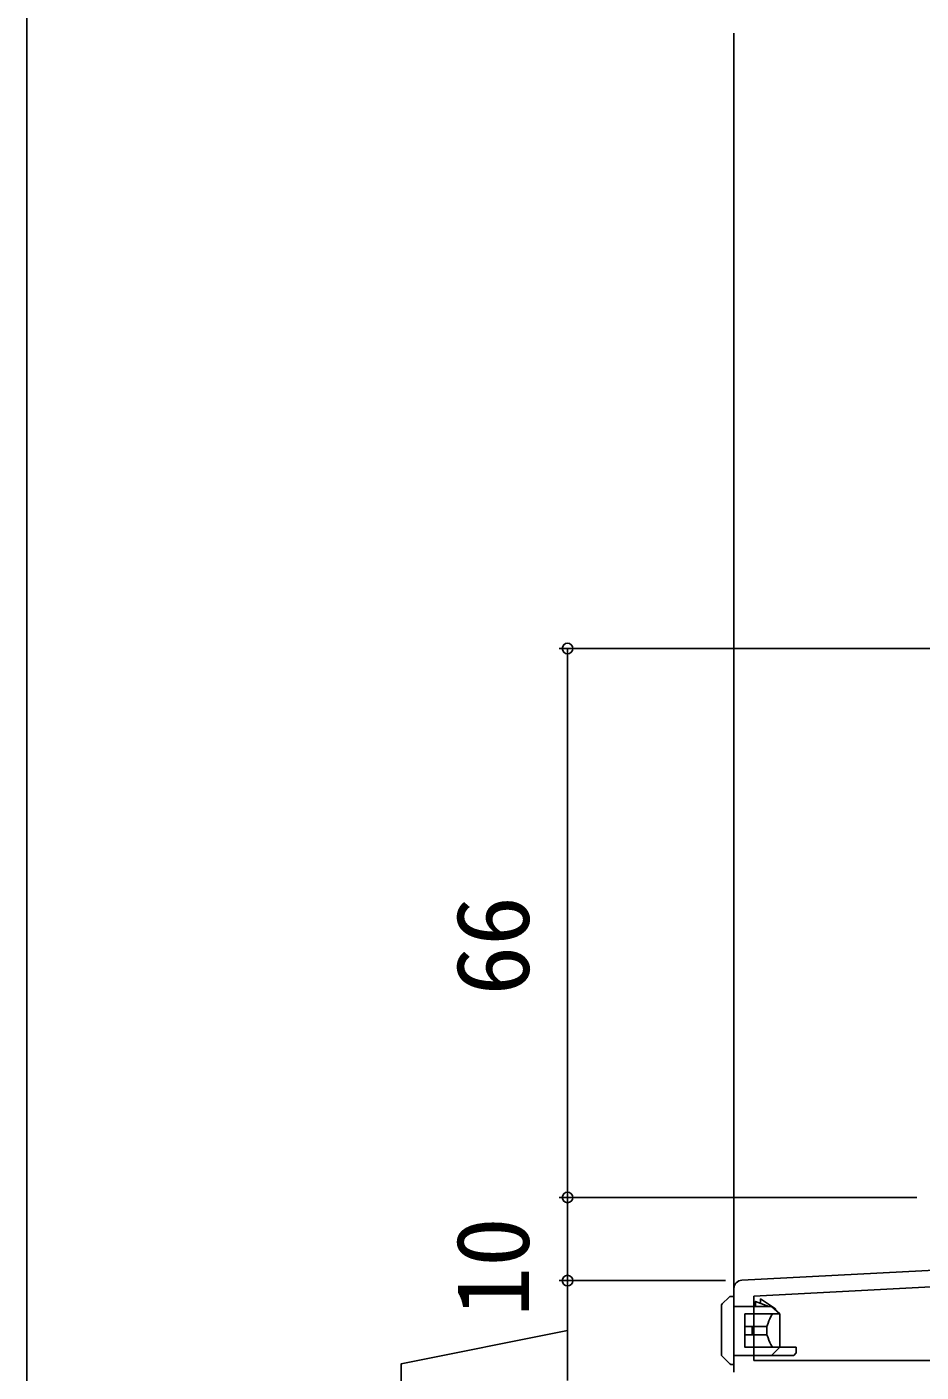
# Model space of a CAD drawing. Units: millimetres, scale not verified. Extents: x -525 to 525, y -783 to 778.
# Drawn here: x -525 to -417.5, y 68.3 to 230 of the extents above; entities that cross this region are included whole.
import ezdxf
from ezdxf.enums import TextEntityAlignment as Align

# ---------------------------------------------------------------- set-up
doc = ezdxf.new("R2010")
doc.units = ezdxf.units.MM
doc.header["$LTSCALE"] = 4
for name, color, linetype in [('0-3_YKK_11', 7, 'Continuous'), ('0-5_YKK_12', 2, 'Continuous'), ('0-6_YKK_13', 4, 'Continuous'), ('0-8_YKK_D', 6, 'Continuous'), ('0-9_YKK_ZWAK', 7, 'Continuous')]:
    doc.layers.add(name, color=color, linetype=linetype)
doc.styles.add('ＭＳ ゴシック', font='')
doc.styles.get('ＭＳ ゴシック').set_extended_font_data('MS Gothic')

msp = doc.modelspace()

# ---------------------------------------------------------------- linework, layer by layer
at = {"layer": '0-3_YKK_11'}
msp.add_line((-440, 78.351), (-440, 68.3), dxfattribs=at)
msp.add_lwpolyline([(-388.785, 96.126), (-387.793, 90.5), (-392.6, 90.5), (-392.6, 95.856), (-392.058, 96.724), (-392.377, 97.3), (-395, 97.3), (-395, 81.658), (-439.052, 79.35)], dxfattribs=at)
msp.add_lwpolyline([(-395, 79.656), (-437.6, 77.423), (-437.6, 69.7), (-395, 69.7)], close=True, dxfattribs=at)
msp.add_arc((-439, 78.351), 1, 93.00003, 180, dxfattribs=at)
at = {"layer": '0-5_YKK_12'}
msp.add_line((-440, 78.351), (-440, 229.3), dxfattribs=at)
at = {"layer": '0-6_YKK_13'}
for p, q in [((-441.5, 70.376), (-441.5, 76.276)), ((-440.376, 77.4), (-440.379, 77.395)), ((-440, 76.4), (-440, 70.2)), ((-435.5, 76.2), (-440, 76.2)), ((-434.5, 75.3), (-435.5, 76.2)), ((-438.7, 75.3), (-435.263, 75.3)), ((-438.7, 75.196), (-438.7, 75.3)), ((-438.7, 75.196), (-438.7, 73.8)), ((-434.564, 75.3), (-435.263, 75.3)), ((-435, 75.9), (-435, 75.75)), ((-434.564, 75.3), (-434.5, 75.3)), ((-434.5, 75.3), (-434.5, 71.3)), ((-437.8, 73.8), (-438.7, 73.8)), ((-438.7, 73.8), (-438.7, 72.8)), ((-438.7, 72.8), (-438.7, 71.404)), ((-437.8, 73.8), (-437.8, 72.8)), ((-437.358, 73.8), (-437.8, 73.8)), ((-437.358, 73.8), (-437.217, 73.8)), ((-437.217, 72.8), (-437.358, 72.8)), ((-436.8, 73.8), (-437.217, 73.8)), ((-436.8, 72.8), (-437.217, 72.8)), ((-436.667, 73.8), (-436.8, 73.8)), ((-436.667, 72.8), (-436.8, 72.8)), ((-436.667, 73.8), (-436.486, 73.8)), ((-436.486, 72.8), (-436.667, 72.8)), ((-436.45, 73.8), (-436.486, 73.8)), ((-436.45, 72.8), (-436.486, 72.8)), ((-436.45, 73.8), (-436.258, 73.8)), ((-436.258, 72.8), (-436.45, 72.8)), ((-436.028, 73.8), (-436.258, 73.8)), ((-436.028, 72.8), (-436.258, 72.8)), ((-436.028, 73.8), (-436.028, 72.8)), ((-435.5, 70.3), (-434.5, 71.3)), ((-434.564, 71.3), (-435.263, 71.3)), ((-434.5, 71.3), (-434.564, 71.3)), ((-432.8, 71.3), (-434.5, 71.3)), ((-432.8, 71.3), (-432.5, 71.3)), ((-435.5, 70.3), (-440, 70.3)), ((-432.8, 70.3), (-435.5, 70.3)), ((-440.488, 69.288), (-440.549, 69.349))]:
    msp.add_line(p, q, dxfattribs=at)
for points in [[(-441.412, 76.488), (-440.591, 77.308), (-440.588, 77.312)], [(-440.376, 77.4), (-440, 77.4), (-440, 76.4)], [(-437.4, 76.2), (-437.4, 76.8), (-435.8, 76.2)], [(-436.8, 76.575), (-436.8, 77.1), (-435, 75.9)], [(-437.358, 72.8), (-437.8, 72.8), (-438.7, 72.8)], [(-436.028, 73.8), (-435.948, 73.994), (-435.888, 74.196)], [(-435.888, 72.404), (-435.947, 72.602), (-436.028, 72.8)], [(-435.263, 71.3), (-438.7, 71.3), (-438.7, 71.404)], [(-432.5, 71.3), (-432.5, 70.6), (-432.8, 70.3)], [(-440.549, 69.349), (-441.5, 70.3), (-441.5, 70.376)], [(-440, 70.2), (-440, 69.2), (-440.276, 69.2)]]:
    msp.add_lwpolyline(points, dxfattribs=at)
for centre, radius, start, end in [((-441.2, 76.276), 0.3, 135, 180), ((-440.383, 77.099), 0.295, 89.30544, 134.94469), ((-440.376, 77.1), 0.3, 90, 135), ((-440.276, 69.5), 0.3, 225, 270)]:
    msp.add_arc(centre, radius, start, end, dxfattribs=at)
for centre, major_axis, start_param, end_param in [((-433.71, 73.3), (0, 2.9), 0.8581397, 1.2566748), ((-435.263, 75), (0, 0.3), 6.2831853, 7.141325), ((-433.71, 73.3), (0, 2.9), 1.8849178, 2.283453), ((-435.263, 71.6), (0, 0.3), 2.283453, 3.1415927)]:
    msp.add_ellipse(centre, major_axis=major_axis, ratio=0.789474, start_param=start_param, end_param=end_param, dxfattribs=at)
at = {"layer": '0-8_YKK_D'}
for p, q in [((-411.341, 155.3), (-461, 155.3)), ((-460, 155.3), (-460, 89.3)), ((-418, 89.3), (-461, 89.3)), ((-419, 89.3), (-461, 89.3)), ((-460, 89.3), (-460, 79.3)), ((-441, 79.3), (-461, 79.3)), ((-442, 79.3), (-461, 79.3)), ((-460, 79.3), (-460, 67.3))]:
    msp.add_line(p, q, dxfattribs=at)
msp.add_lwpolyline([(-460, 73.3), (-480, 69.313), (-480, 50.586)], dxfattribs=at)
for centre in [(-460, 155.3), (-460, 89.3), (-460, 89.3), (-460, 79.3), (-460, 79.3)]:
    msp.add_circle(centre, 0.637, dxfattribs=at)
at = {"layer": '0-9_YKK_ZWAK'}
msp.add_line((-525, 747.3), (-525, -782.7), dxfattribs=at)

# ---------------------------------------------------------------- texts
at = {"layer": '0-8_YKK_D', "style": 'ＭＳ ゴシック'}
for s, p in [('66', (-462, 113.573)), ('10', (-462, 74.959))]:
    msp.add_text(s, height=8.798, rotation=90, dxfattribs=at).set_placement(p, align=Align.BOTTOM_LEFT)

doc.saveas('drawing.dxf')
